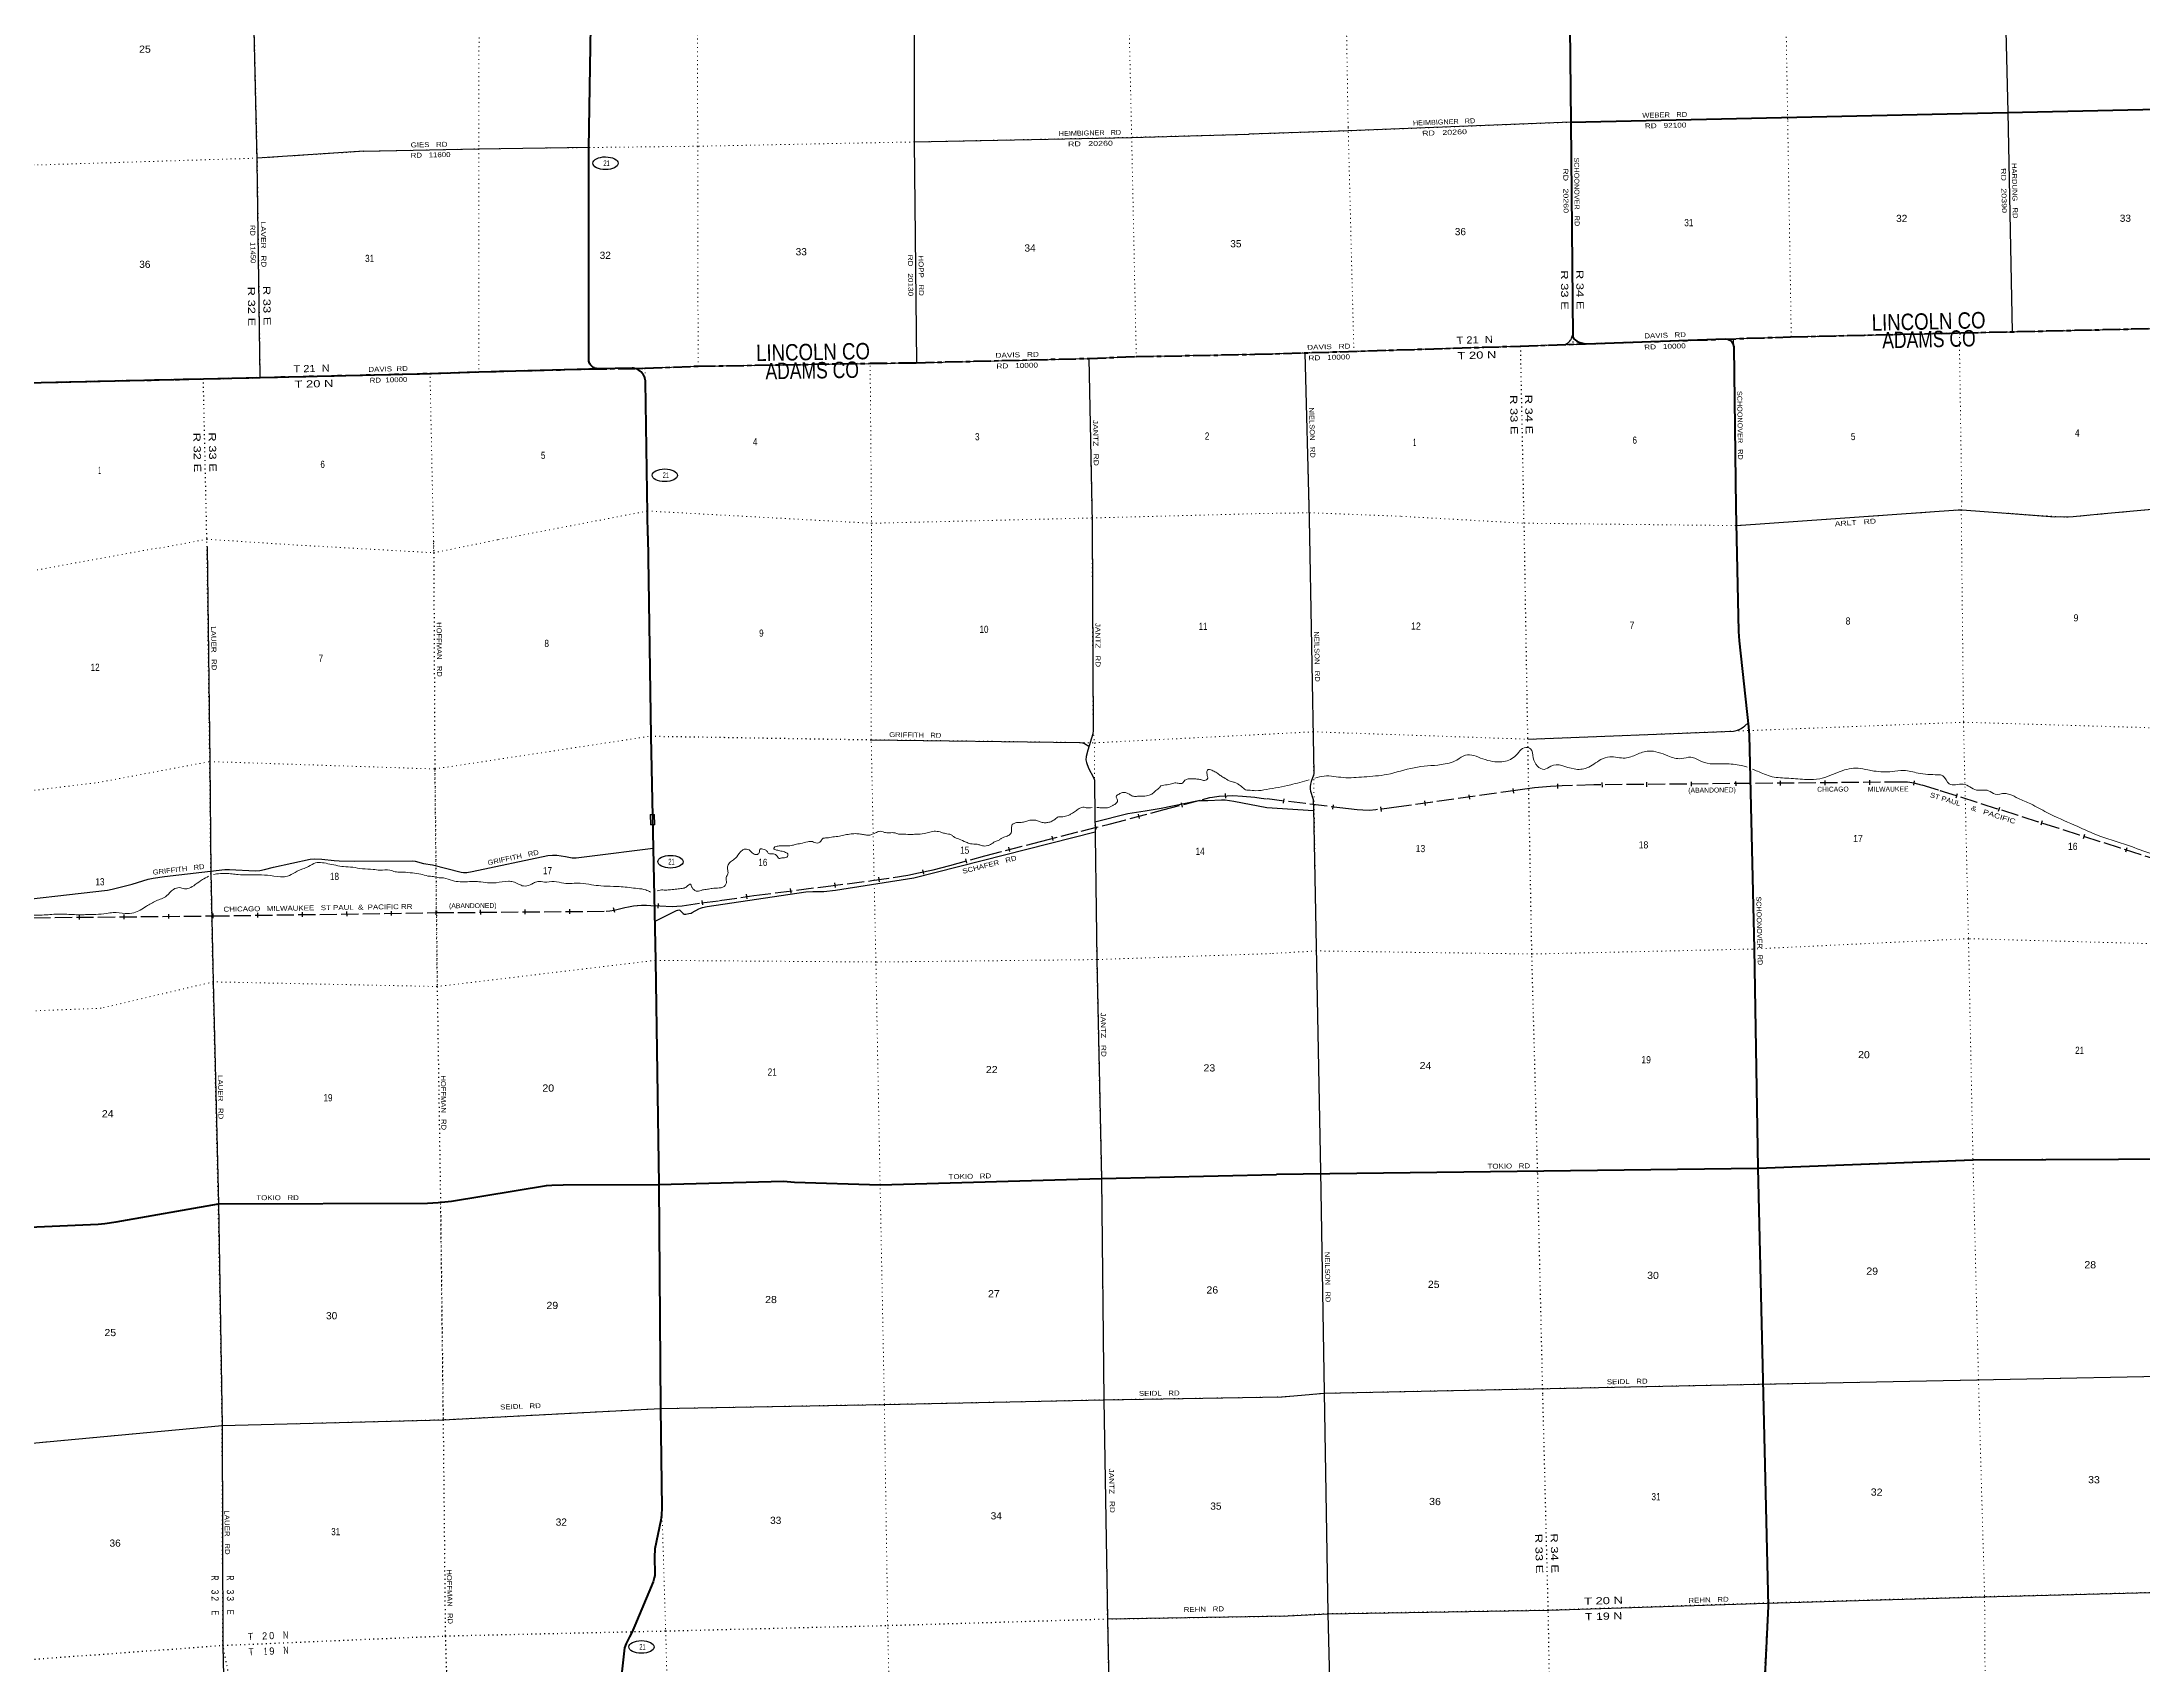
# Model space of a CAD drawing. Header units: feet. Extents: x 497223 to 751810, y -177792 to 12311.
# Drawn here: x 563113 to 614375, y -111875 to -72276 of the extents above; entities that cross this region are included whole.
import ezdxf
from ezdxf.enums import TextEntityAlignment as Align

# ---------------------------------------------------------------- set-up
doc = ezdxf.new("R2010")
doc.units = ezdxf.units.FT
doc.header["$LTSCALE"] = 70
for name, pattern in [('DOTTED', [1.5, 0.3, -1.2]), ('LONG_DASH_SHORT_DASH', [9.9, 6, -1.2, 1.5, -1.2]), ('LONG_DASHED', [7.5, 6, -1.5])]:
    doc.linetypes.add(name, pattern=pattern)
for name, color, linetype, lineweight in [('11', 7, 'LONG_DASH_SHORT_DASH', 60), ('17', 7, 'Continuous', 25), ('23', 7, 'Continuous', 70), ('26', 7, 'Continuous', 40), ('29', 7, 'Continuous', 25), ('34', 7, 'Continuous', 25), ('39', 7, 'Continuous', 13), ('59', 7, 'Continuous', 13), ('6', 7, 'DOTTED', 25), ('63', 7, 'Continuous', 25), ('7', 7, 'DOTTED', 13)]:
    doc.layers.add(name, color=color, linetype=linetype, lineweight=lineweight)
for name, color, linetype in [('12', 7, 'Continuous'), ('27', 7, 'Continuous'), ('30', 7, 'Continuous')]:
    doc.layers.add(name, color=color, linetype=linetype)

msp = doc.modelspace()

# ---------------------------------------------------------------- linework, layer by layer
at = {"layer": '11'}
msp.add_line((579128.58, -80185.08), (583337.22, -80115.14), dxfattribs=at)
for points in [[(592723, -79896.29), (599197.47, -79695.05), (605796.46, -79469.35), (615273.26, -79250.89), (623910.88, -79044.94)], [(583328.22, -80115.14), (584468.15, -80100.35), (588669.25, -79994.18), (589824.84, -79950.99), (592723, -79896.29)], [(563091.95, -80584.37), (567051.98, -80493.82), (568441, -80461.28), (572583.89, -80362), (573777.77, -80324.29), (576481.29, -80252.26)], [(576481.29, -80252.26), (577832.35, -80236.37), (579128.58, -80185.08)]]:
    msp.add_lwpolyline(points, dxfattribs=at)
at = {"layer": '17'}
for centre, major_axis in [((576868.77, -75233.28), (-309.24, 1)), ((578315.22, -82847.73), (-309.24, 1)), ((578454.5, -92275.78), (309.24, -1)), ((577746.24, -111435.72), (309.24, -1))]:
    msp.add_ellipse(centre, major_axis=major_axis, ratio=0.500121, dxfattribs=at)
at = {"layer": '23'}
for points in [[(576692.87, -80251.85), (576684.56, -80251.75), (576660.58, -80249.8), (576636.93, -80245.34), (576613.88, -80238.44), (576591.67, -80229.17), (576570.56, -80217.62), (576550.77, -80203.94), (576532.51, -80188.26), (576516, -80170.75), (576501.41, -80151.62), (576488.89, -80131.06), (576478.6, -80109.32), (576470.63, -80086.61), (576465.08, -80063.19), (576462.01, -80039.33), (576460.87, -74863.82), (576549.99, -69405.37)], [(577903.32, -84324.81), (577845.41, -80563.98), (577844.46, -80543.99), (577839.92, -80509.14), (577831.77, -80474.96), (577820.08, -80441.82), (577805, -80410.08), (577786.68, -80380.09), (577765.33, -80352.18), (577741.17, -80326.66), (577714.48, -80303.8), (577685.55, -80283.85), (577654.69, -80267.04), (577622.24, -80253.55), (577588.56, -80243.52), (577554.02, -80237.07), (577518.99, -80234.27), (576692.87, -80251.85)], [(577903.32, -84324.81), (577974.96, -89212.07), (578086.43, -94682.55), (578171.63, -100151.64)], [(578171.63, -100151.64), (578214.12, -105610.76), (578246.78, -108052), (578235.67, -108215.58), (578217.45, -108345.12), (578069.8, -109038.24), (578060.75, -109246.68), (578066.33, -109337.33), (578076.6, -109561.6), (578069.8, -109690.74), (578058.49, -109751.91), (578035.85, -109847.07), (577583.95, -110910.35), (577508.28, -111081.84), (577453.94, -111186.06), (577369.38, -111348.41), (577334.35, -111456.32), (577232.25, -112336.13)]]:
    msp.add_lwpolyline(points, dxfattribs=at)
at = {"layer": '26'}
for p, q in [((600436.3, -74233.96), (623764.28, -73717.92)), ((600436.3, -74233.96), (600480.92, -79455.57)), ((593245.98, -99902.2), (604996.25, -99750.52))]:
    msp.add_line(p, q, dxfattribs=at)
for points in [[(600375.63, -68793.11), (600436.3, -74233.96)], [(600480.92, -79455.57), (600486, -79481.74), (600498.56, -79506.6), (600513.59, -79525.31), (600535.36, -79543.42), (600582.28, -79573.79), (600613.86, -79590.06), (600650.66, -79604.79), (600716.9, -79624.43), (600753.4, -79631.47), (600815.02, -79636.7), (604200.79, -79522.24), (604263.35, -79529.6), (604313.41, -79547.7), (604335.72, -79563.97), (604361.48, -79593.43), (604376.2, -79616.75), (604397.05, -79659.7), (604405.64, -79691.62), (604407.92, -79714.62), (604463.89, -83632.42)], [(561534.35, -80641.89), (563091.95, -80584.37), (567051.98, -80493.82), (568441, -80461.28), (572621.1, -80360.47), (573777.77, -80324.29), (576481.29, -80252.26), (576692.87, -80251.85)], [(604463.89, -83632.42), (604525.83, -86656.4), (604543.11, -86883.69), (604768.46, -88986.08), (604787.21, -89189.15), (604908.39, -94404.92), (604996.18, -99746.39)], [(604996.25, -99750.52), (610250.58, -99546.84), (615573.52, -99525.04), (624468.91, -99342.17)], [(578171.63, -100151.64), (581217.13, -100073.63), (581483.8, -100094.42), (583571.59, -100159.95), (588974, -100009.07), (593246.1, -99906.87)], [(604996.13, -99744.37), (605250.66, -110443.62), (605150.31, -112489.03), (605163.09, -112960.22), (605522.95, -126417.44)], [(562042.24, -101229.02), (564486.79, -101120.16), (564649.89, -101106.46), (564922.87, -101060.59), (567419.12, -100625.41), (572527.65, -100605.31), (572784.92, -100594.35), (572949.13, -100577.92), (573107.03, -100557.02), (575425.98, -100175.36), (575557.35, -100164.41), (575834.5, -100162.88), (578171.63, -100151.64)]]:
    msp.add_lwpolyline(points, dxfattribs=at)
at = {"layer": '29'}
for p, q in [((570970.4, -74942.73), (568365.18, -75108.14)), ((593938.49, -79858.43), (594045.05, -83907.74)), ((604405.64, -79691.62), (604399.67, -79516.78)), ((588669.25, -79994.18), (588745.3, -84005.63)), ((588745.3, -84005.63), (588746.03, -84044.15)), ((593012.08, -90954.44), (594150.64, -91029.49)), ((589119.78, -110750.4), (593527.65, -110677.15))]:
    msp.add_line(p, q, dxfattribs=at)
at = {"layer": '29', "linetype": 'DOTTED'}
msp.add_line((577974.96, -89212.07), (583354.5, -89299.43), dxfattribs=at)
at = {"layer": '29'}
for points in [[(568441, -80461.28), (568366.05, -75184.11), (568241.93, -69853.52), (568125.97, -64530.85), (568074.49, -59217.3), (568034.3, -57217.32)], [(584468.15, -80100.35), (584409.56, -74714.48), (584416.28, -69259.26), (584363.98, -63756.64), (584359.33, -61250.21)], [(597678.12, -62827.81), (598185.4, -62841.56), (598221.82, -62850.17), (598249.19, -62872.99), (598329.82, -62969.2), (598646.09, -63302.11), (598689.84, -63338.72), (598764.71, -63370.58), (598832.75, -63377.72), (599088.09, -63400.39), (605517.19, -63536.26), (610664.82, -63439.97), (610700.79, -63447.94), (610731.15, -63464.15), (610774.82, -63514.47), (610799.59, -63560.02), (610811.15, -63666.32), (610970.72, -68692.13), (611102.64, -73987.1), (611207.69, -79344.61)], [(600436.3, -74233.96), (595000.11, -74445.49), (592582.61, -74525.62)], [(584409.56, -74714.48), (589712.51, -74602.13), (592582.61, -74525.62)], [(570970.4, -74942.73), (573776.67, -74883.27), (576466.66, -74845.57)], [(600296.81, -79655.84), (600371.71, -79607.29), (600402.51, -79579.9), (600425.32, -79553.65), (600439, -79531.97), (600451.55, -79505.72), (600480.54, -79410.7)], [(604200.79, -79522.24), (605812.37, -79471.36), (611266.73, -79345.07), (615441.11, -79246.92), (620610.03, -79123.66), (623910.88, -79044.94)], [(577518.99, -80234.27), (577832.35, -80236.37), (579128.58, -80185.08), (583402.52, -80117.93), (584468.15, -80100.35), (588669.25, -79994.18), (589824.84, -79950.99), (592723, -79896.29)], [(592723, -79896.29), (593940.25, -79858.36), (599023.6, -79699.17), (600834.78, -79637.53)], [(604472.95, -84074.68), (609884.04, -83689.43), (609981.89, -83690.33), (612244.51, -83857.96), (612395.89, -83856.7), (612577.86, -83863.89), (612690.99, -83854.25), (613360.14, -83786.82), (615333.61, -83611.53), (618479.12, -83562.76), (620569.47, -83646.43), (624034.04, -83546.01)], [(588746.03, -84044.15), (588770.36, -89078.05), (588761.79, -89152.23), (588639.69, -89551.03), (588603.43, -89711.24), (588597.7, -89791.19), (588607.83, -89856.5), (588660.18, -89989.53), (588780.02, -90223.23), (588801.38, -90287.86), (588804.24, -90432.21), (588859.3, -94663.56), (588974, -100009.07), (589035.33, -105404.18), (589119.78, -110750.4), (589238.6, -116367.76), (589374.37, -119640.57), (589442.65, -122363.84), (589619.23, -127684.18)], [(594045.05, -83907.74), (594161.86, -90122.61), (594154.62, -90166.77), (594092.39, -90317.28), (594073.88, -90386.71), (594067.28, -90443.94), (594067.28, -90503.36), (594075.09, -90551.08), (594137.01, -90730.49), (594144.26, -90756.46), (594148.64, -90985.66), (594324.4, -99824.1), (594503.7, -110617.73), (594703.17, -118758.29)], [(567141.7, -84596.66), (567209.63, -89833.19), (567236.25, -92529.84), (567292.7, -95207.65), (567419.12, -100625.41), (567513.09, -106035.87), (567529.49, -111396.04), (567534.93, -111808.46), (567550.54, -112416.11), (567616.32, -112894.19), (568178.14, -115822.54), (568238.06, -116099.42), (568278.98, -116440.99), (568435.59, -120353.14)], [(599385.68, -89286.66), (604401.91, -89088.05), (604464.5, -89078.41), (604500.6, -89067.58), (604571.61, -89035.07), (604639, -88995.33), (604682.33, -88960.41), (604758.27, -88891.03)], [(583354.5, -89299.43), (588435.78, -89366.89), (588515.45, -89376.71), (588563.84, -89389.92), (588668.25, -89455.99)], [(588816.64, -91304.2), (589620.6, -91100.3), (590038.36, -91033.64), (590431.91, -90971.36), (591299.98, -90789.65), (591405.56, -90780.85), (591571.98, -90779.12), (591907.77, -90766.02), (591995.02, -90763.24), (592203.92, -90797.8), (593012.08, -90954.44)], [(578067.09, -93733.35), (578600.85, -93467.94), (578635.41, -93454.88), (578659.27, -93452.97), (578683.8, -93461.48), (578762.18, -93542), (578787.18, -93556.11), (578828.97, -93556.11), (578899.83, -93541.95), (578956.54, -93527.5), (578985.13, -93518.7), (579146.68, -93429.54), (579189.68, -93408.66), (579240.27, -93391.05), (579349.96, -93368.12), (581760.16, -93009.85), (581925.83, -93003.71), (582073.83, -93005.14), (582198.56, -92999.3), (582482.05, -92968.81), (584397.47, -92672.32), (588820.07, -91545.08)], [(561845.82, -93297.5), (564708.31, -92968.49), (564825.65, -92944.21), (565313.25, -92824.16), (565707.71, -92703.5), (565830.04, -92673.57), (566105.16, -92633.12), (567576.44, -92462.29), (567691.02, -92464.37), (568315.47, -92501.9), (568428.42, -92493.55), (568544.21, -92466.69), (568764.89, -92409.99), (569661.55, -92215.79), (569773.23, -92209.66), (569943.37, -92215.15), (570246.61, -92246.61), (570365.39, -92255.41), (570733.73, -92261.65), (572155.76, -92255.42), (572221.63, -92263.45), (572427.17, -92320.75), (572644.44, -92355.73), (573344.12, -92530.41), (573405.07, -92537.13), (573484.25, -92537.13), (573613.08, -92516.3), (575463.96, -92126.18), (575573.76, -92114.57), (575637.56, -92114.57), (575680.39, -92116.89), (575889.48, -92147.97), (576057.65, -92180.59), (576101.65, -92185), (576153.29, -92182.25), (576478.35, -92137.11), (578030.61, -91943.02)], [(593387.98, -105334.35), (594416.46, -105242.81), (605037.54, -105025.2), (624614.21, -104630.83)], [(562173.52, -106529.97), (567513.09, -106035.87), (572905.55, -105891.26), (578214.1, -105619.78), (583676.47, -105517.78), (589035.33, -105404.18), (593387.98, -105334.35)], [(593527.65, -110677.15), (594507.98, -110625.66), (599895.82, -110537.87), (605214.44, -110365.4), (610521.48, -110211.34), (615833.16, -110077.28), (621075.04, -109906.83), (624761.76, -109938.72)]]:
    msp.add_lwpolyline(points, dxfattribs=at)
at = {"layer": '29', "linetype": 'DOTTED'}
msp.add_lwpolyline([(572670.8, -84458.5), (572675.1, -84737.69), (572702.24, -90012.57), (572759.6, -95321.16), (572841.23, -100588.65), (572905.55, -105891.26), (572958.11, -111165.72), (573153.58, -117496.39), (573266.98, -120147.74)], dxfattribs=at)
at = {"layer": '34'}
for p, q in [((597939.97, -90642.49), (597955.27, -90752.04)), ((599017.34, -90491.94), (599032.65, -90601.48)), ((600103.16, -90378.94), (600108.86, -90489.41)), ((601192.55, -90345.36), (601193.56, -90455.96)), ((602280.35, -90335.49), (602281.35, -90446.1)), ((603368.15, -90325.63), (603369.15, -90436.24)), ((604455.94, -90315.77), (604456.94, -90426.38)), ((605543.74, -90305.91), (605544.74, -90416.51)), ((606631.53, -90296.05), (606632.53, -90406.65)), ((607719.33, -90286.18), (607720.33, -90396.79)), ((608812.3, -90302.26), (608799.52, -90412.13)), ((609862.87, -90618.66), (609829.26, -90724.04)), ((593426.48, -90738.28), (593412.99, -90848.07)), ((594631.37, -90885.41), (594617.88, -90995.2)), ((595785.15, -90940.54), (595799.72, -91050.19)), ((596862.6, -90793.05), (596877.9, -90902.6)), ((610899.26, -90949.25), (610865.65, -91054.62)), ((611935.65, -91279.84), (611902.04, -91385.21)), ((612972.05, -91610.42), (612938.43, -91715.8)), ((614008.44, -91941.01), (613974.82, -92046.39))]:
    msp.add_line(p, q, dxfattribs=at)
at = {"layer": '34', "linetype": 'LONG_DASHED'}
msp.add_lwpolyline([(624356.15, -95294.16), (609408.54, -90531.04), (608995.36, -90404.33), (608815.63, -90357.62), (608653.08, -90338.7), (608513.05, -90333.59), (600997.14, -90401.73), (600221.12, -90427.53), (599935.51, -90442.27), (599542.63, -90475.67), (599139.83, -90529.95), (596236.14, -90935.72), (595674.54, -91010.31), (595518.92, -91022.82), (595358.64, -91022.37), (595213.47, -91011.87), (595001.82, -90987.63), (593005.93, -90742.37)], dxfattribs=at)
at = {"layer": '34', "linetype": 'LONG_DASHED', "lineweight": 13}
msp.add_lwpolyline([(624358.05, -95295.35), (609409.76, -90527.13), (608996.48, -90400.38), (608816.39, -90353.58), (608653.39, -90334.61), (608513.11, -90329.49), (600997.05, -90397.63), (600220.95, -90423.43), (599935.23, -90438.18), (599542.18, -90471.59), (599139.27, -90525.89), (596235.59, -90931.66), (595674.11, -91006.23), (595518.76, -91018.72), (595358.79, -91018.27), (595213.85, -91007.79), (595002.3, -90983.56), (593006.43, -90738.3)], dxfattribs=at)
at = {"layer": '39'}
for points in [[(594184.07, -90233.64), (594412.96, -90186.66), (594880.57, -90221.89), (595385.32, -90206.13), (595943.56, -90147.13), (596606.28, -89981.56), (597267.18, -89906.5), (597650.36, -89794.57), (597859.61, -89675.94), (598286.14, -89766.24), (598750.55, -89835.71), (599064.67, -89709.03), (599334.01, -89486.7), (599445.93, -89518.72), (599515.98, -89738.54), (599617.95, -89941.65), (599785.67, -90024.87), (599941.28, -89943.47), (600512.78, -90012.88), (600825.37, -89988.77), (601165.89, -89785.17), (601384.45, -89716.62), (601759.01, -89747.61), (602039.73, -89659.77), (602332.72, -89577.72), (602804.28, -89691.29), (603129.29, -89761.43), (603364.84, -89726.73), (603624.04, -89832.32), (604197.26, -89889.64), (604592.22, -89928.28), (604738.56, -89965.28)], [(593000.54, -90513.76), (592743.42, -90543.68), (592563.52, -90529.77), (592492.66, -90519.35), (592439.4, -90484.34), (592338.62, -90400.08), (592271.16, -90361.38), (592195.86, -90332.93), (592094.24, -90301.07), (591959.32, -90223.66), (591875.36, -90169.22), (591793.23, -90106.69), (591695.24, -90056.61), (591644.23, -90031.62), (591583.55, -90024.99), (591552.05, -90059.97), (591551.76, -90136.52), (591565.41, -90204.69), (591570.26, -90240.84), (591536.79, -90277.88), (591488.76, -90295.12), (591395.44, -90273.14), (591306.34, -90259.12), (591199.26, -90253.57), (591106.45, -90253.73), (591034.3, -90275.57), (590994.64, -90306.71), (590933.44, -90366.57), (590872.89, -90365.97), (590767.7, -90354.34), (590653.34, -90383.21), (590494.47, -90407.08), (590428.32, -90426.76), (590396.87, -90463.76), (590305.69, -90536.4), (590224.69, -90612.83), (590136.81, -90653.16), (590004.2, -90678.43), (589883.06, -90675.23), (589780.34, -90683.68), (589692.94, -90655.52), (589619.24, -90608.9), (589540.04, -90586.58), (589487.56, -90585.8), (589403.72, -90626.04), (589330.42, -90686.18), (589339.26, -90720.21), (589366.66, -90771.95), (589349.87, -90832.77), (589278.5, -90888.83), (589222.8, -90924.39), (589158.81, -90950.06), (589084.46, -90963.89), (588981.47, -90960.26), (588886.54, -90956.44), (588863.97, -90956.01)], [(604864.63, -90016.99), (604987.62, -90067.44), (605344.5, -90201.3), (605755.61, -90239.63), (606195.16, -90269.28), (606508.07, -90250.02), (607006.33, -90074.8), (607442.76, -89992), (607684.32, -90037.61), (607832.44, -90062.91), (608273.31, -90078.54), (608561.47, -90046.86), (608908.65, -90114.56), (609392.56, -90155.51), (609510.29, -90177.36), (609664.72, -90377.46), (610012.39, -90382.83), (610333.16, -90527.44), (610628.57, -90543.87), (610790.23, -90627.21), (611026.23, -90610.6), (611146.03, -90634.43), (611356.56, -90732.91), (611658.91, -90867.83), (612051.9, -91073.38), (612724.24, -91382.13), (613247.17, -91613.32), (614044.04, -91882.48), (614612.53, -92085.65), (615420.27, -92311.47)], [(593000.54, -90513.76), (593593.79, -90399.47), (594043.14, -90274.28)], [(588747.1, -90953.75), (588745.23, -90953.72), (588666.76, -90963.61), (588581.78, -90953.52), (588521.1, -90946.89), (588429.01, -90979.26), (588341.63, -91041.74), (588238.26, -91110.64), (588160.33, -91144.7), (588031.99, -91179.94), (587927.11, -91182.4), (587845.56, -91234.67), (587760.02, -91289.05), (587667.89, -91319.42), (587577.18, -91323.56), (587479.87, -91303.68), (587396.37, -91269.38), (587313.54, -91265.28), (587202.66, -91269.89), (587096.5, -91304.61), (586991.86, -91317.14), (586901.19, -91323.3), (586847.1, -91340.68), (586793.2, -91366.12), (586783.93, -91402.59), (586781.67, -91481.21), (586769.65, -91574.15), (586698.5, -91640.28), (586592.38, -91677.01), (586528.48, -91706.71), (586474.89, -91746.24), (586380.92, -91784.71), (586263.48, -91855.95), (586197.47, -91881.67), (586123.08, -91893.49), (586023.71, -91871.65)], [(586023.71, -91871.65), (585942.54, -91851.39), (585778.77, -91837.1), (585668.95, -91799.39), (585503.82, -91724.7), (585363.16, -91661.53), (585309.77, -91620.48), (585165.8, -91589.61), (585072.3, -91559.57), (584926.41, -91532.78), (584787.62, -91552.15), (584651.3, -91591.6), (584451.86, -91606.35), (584304.64, -91609.81), (584088.57, -91602.79), (584023.94, -91600.28), (583936.58, -91574.12), (583797.24, -91569.33), (583675.96, -91560.09), (583552.3, -91534.79), (583462.37, -91573.16), (583428.35, -91586.04), (583322.28, -91624.79), (583217.32, -91623.22), (583120.1, -91607.37), (583000.71, -91592.04), (582865.63, -91597.23), (582716.88, -91622.87), (582582.35, -91652.22), (582419.31, -91670.14), (582268.55, -91695.83), (582164.09, -91716.41), (582111.27, -91790.17), (582099.35, -91798.51), (582035.32, -91822.17), (581972.43, -91807.53), (581919.5, -91786.61), (581804.54, -91789.31), (581637.97, -91829.47), (581497.34, -91856.94), (581413.13, -91881.08), (581241.75, -91887.11), (581134.82, -91887.6), (581034.34, -91906.08), (580984.51, -91933.43), (580979.05, -91959.75), (581046.34, -91990.4), (581151.84, -92016.13), (581265.56, -92047.7), (581323.26, -92100.74), (581298.45, -92163.77), (581173.77, -92182.81), (581105.47, -92196.49), (581041.22, -92121.45), (580943.46, -92081.44), (580856.61, -92077.44), (580808.86, -92018.13), (580743.36, -91977.36), (580636.38, -91975.84), (580622.07, -92056.75), (580556.47, -92100.59), (580477.27, -92078.28), (580374.38, -91990.04), (580250.9, -91972.8), (580159.59, -92039.4), (580041.95, -92191.22), (579944.63, -92259.98), (579861.97, -92352.57), (579848.15, -92455.62), (579858.81, -92570.19), (579816.44, -92659.82), (579819.35, -92788.67), (579735.04, -92897.41), (579640.62, -92915.74), (579475.42, -92927.67), (579356.8, -92946.57), (579234.14, -92965.56), (579111.8, -92998.65), (579001.39, -92934.76), (578965.78, -92877.18), (578946.45, -92825.26), (578839.05, -92894.25), (578740.91, -92926.77), (578612.1, -92941.88), (578455.11, -92959.66), (578336.26, -92968.49), (578201.05, -92967.64), (578132.19, -92986.77)], [(567180.97, -92629.32), (567030.55, -92713.94), (566853.69, -92834.92), (566702.33, -92923.08), (566589.61, -92935.79), (566469.94, -92908.39), (566323.63, -92952.11), (566155.66, -93109.14), (565898.13, -93232.01), (565663.01, -93364.43), (565353.78, -93520.75), (565146.32, -93537.7), (564853.25, -93516.38), (564682.24, -93538.52), (564173.15, -93567.71), (564041.62, -93570.93), (563673.71, -93556.13), (563447.74, -93557.4), (563074.42, -93578.33), (562897.19, -93579.31), (562671.28, -93575.61), (562355.89, -93548.76), (562073.54, -93555.38), (561952.67, -93564.26), (561852.31, -93563.22)], [(577649.37, -92932.23), (577250.79, -92885.17), (577062.96, -92877.49), (576751.92, -92864.64), (576529.35, -92837.63), (576252, -92797.81), (575852.54, -92801.13), (575615.53, -92760.36), (575375.67, -92772.03), (575215.98, -92759.66), (575111.93, -92798.36), (575026.16, -92842.67), (574869.35, -92868.51), (574747.21, -92821.02), (574614.8, -92765.7), (574497.46, -92752.34), (574201.63, -92787.48), (573985.74, -92788.51), (573777.33, -92763.19), (573637.95, -92756.38), (573454.56, -92766.73), (573321.31, -92763.81), (573133.07, -92738.01), (572917.7, -92672.56), (572776.21, -92661.77), (572668.73, -92638.11), (572529.21, -92625.27), (572362.69, -92578.81), (572156.21, -92549.41), (571927.76, -92530.59), (571796.58, -92529.64), (571735.85, -92521), (571607.84, -92481.7), (571359.68, -92483.49), (571193.76, -92463.21), (570933.1, -92447.16), (570702.28, -92412.29), (570475.9, -92395.44), (570287.52, -92363.6), (570090.89, -92323.89), (569914.7, -92295.79), (569749.78, -92319.81), (569572.38, -92416.63), (569452.23, -92457.72), (569240.77, -92565.41), (569062.87, -92640.09), (568933.8, -92643.12), (568614.15, -92606.3), (568323.37, -92597), (568129.71, -92599.53), (567899.48, -92590.83), (567751.75, -92572.14), (567672.92, -92565.93), (567563.92, -92564.45), (567376.45, -92572.88), (567302.73, -92584.03)], [(577967.51, -93021.6), (577849.85, -92963.79), (577649.37, -92932.23)]]:
    msp.add_spline(points, degree=3, dxfattribs=at)
at = {"layer": '59'}
for points in [[(578066.65, -91124.96), (578071.47, -91374.91), (577966.49, -91376.93), (577961.67, -91126.98)], [(577969.81, -91134.82), (578058.8, -91133.1), (578063.32, -91367.06), (577974.33, -91368.78)]]:
    msp.add_lwpolyline(points, close=True, dxfattribs=at)
at = {"layer": '6'}
for p, q in [((599199.4, -79699.79), (599278.75, -83734.91)), ((567141.7, -84596.49), (567052.02, -80495.91))]:
    msp.add_line(p, q, dxfattribs=at)
for points in [[(568441, -80461.28), (568368.84, -75109.81), (568244.72, -69779.22), (568128.76, -64456.55), (568077.28, -59143), (567958.15, -53876.7), (567882.18, -48539.37), (567835.89, -43169.41), (567779.49, -38731.03)], [(600247.09, -58313.98), (600299.97, -63447.29), (600376.63, -68803.46), (600436.53, -74232.35), (600483.1, -79651.08)], [(592723, -79896.29), (593938.49, -79858.43), (595136.88, -79818.88), (599199.4, -79699.79), (600491.73, -79651.01), (604399.47, -79515.42), (605813.59, -79466.48), (609914.67, -79368.55), (611205.63, -79342.62), (615321.03, -79249.42), (616547.94, -79217.18), (620542.32, -79123.48), (621951.27, -79091.76), (623910.88, -79044.94)], [(600248.07, -129577.25), (600195.08, -126950.42), (600081.36, -121497.49), (599981.87, -116056.02), (599881.57, -110549.44), (599749.26, -105257.69), (599622.77, -99855.7), (599481.96, -94528.38), (599383.07, -89262.58), (599294.76, -84016.68), (599281.14, -83769.97)], [(568808.03, -130388.03), (568717.29, -128392.47), (568523.18, -123059.95), (568435.59, -120353.14), (568331.27, -117762.33), (568278.98, -116440.99), (568266.67, -115099.06), (567529.49, -111396.04), (567513.09, -106035.87), (567419.12, -100625.41), (567292.7, -95207.65), (567236.25, -92529.84), (567209.63, -89833.19), (567141.7, -84596.49)], [(624772.44, -109896.67), (621081.24, -109907.57), (615824.96, -110080.4), (610533.14, -110214.05), (605247.35, -110365.78), (599879.16, -110539.81), (594504.91, -110628.32), (593527.65, -110677.15)], [(562303.49, -111778.3), (567529.49, -111396.04), (572958.11, -111165.72), (578336.96, -111043.59), (583757.93, -110910.4), (589119.78, -110750.4), (593527.65, -110677.15)]]:
    msp.add_lwpolyline(points, dxfattribs=at)
at = {"layer": '63'}
for p, q in [((592007.76, -90721.69), (592000.75, -90611.3)), ((589904.04, -91220.72), (589875.87, -91113.76)), ((590955.92, -90943.1), (590927.62, -90836.17)), ((587795.93, -91760.01), (587768.52, -91652.85)), ((588850.14, -91493.18), (588823.53, -91385.82)), ((585692.17, -92309.01), (585661.94, -92202.61)), ((586741.72, -92028.67), (586714.44, -91921.47)), ((583560.78, -92764.61), (583544.39, -92655.22)), ((584635.27, -92579.59), (584612.53, -92471.35)), ((579245.44, -93330.71), (579231.48, -93220.98)), ((580323.8, -93180.56), (580307.73, -93071.13)), ((581401.57, -93040.7), (581387.68, -92930.97)), ((582480.78, -92904.4), (582467.02, -92794.65)), ((564031.91, -93685.82), (564030.8, -93575.21)), ((565119.69, -93674.87), (565118.58, -93564.27)), ((566207.48, -93663.93), (566206.36, -93553.32)), ((567295.49, -93652.86), (567293.87, -93542.26)), ((568383.22, -93636.95), (568381.6, -93526.36)), ((569470.94, -93621.05), (569469.32, -93510.45)), ((570558.66, -93605.14), (570557.05, -93494.54)), ((571646.39, -93589.23), (571644.77, -93478.64)), ((572734.11, -93573.33), (572732.49, -93462.73)), ((573821.57, -93564.7), (573820.7, -93454.09)), ((574909.38, -93556.14), (574908.51, -93445.53)), ((575997.19, -93547.57), (575996.32, -93436.96)), ((577094.9, -93512.12), (577067.98, -93404.83)), ((578155.47, -93407.35), (578159.9, -93296.83))]:
    msp.add_line(p, q, dxfattribs=at)
at = {"layer": '63', "linetype": 'LONG_DASHED'}
msp.add_lwpolyline([(561854.69, -93653.12), (567268.5, -93598.65), (572743.14, -93518.59), (576880.88, -93486.01), (576971.08, -93478.38), (577081.39, -93459.22), (577338.15, -93394.79), (577426.98, -93376.05), (577555.12, -93354.95), (577645.62, -93344.39), (577743.66, -93336.84), (577783.7, -93335.91), (577869.02, -93338.35), (577975.82, -93345.52), (578197.93, -93354.4), (578494.66, -93365.57), (578607.72, -93362.44), (578744.01, -93349.67), (579208.49, -93280.37), (579655.17, -93223.56), (580487.8, -93101.3), (582246.43, -92878.75), (583373.18, -92737.51), (584249.82, -92606.17), (584505.24, -92551.12), (584863.45, -92475.87), (585275.29, -92370.68), (586125.4, -92129.16), (587485.74, -91783), (588482.86, -91527.95), (589165.09, -91358.87), (590474.93, -91013.91), (591443.76, -90757.52), (591618.2, -90711.55), (591684.91, -90697.39), (591843.98, -90677.39), (592041.85, -90664.81), (592179.43, -90662.23), (592417.84, -90674.14), (592717.31, -90701.39), (592877.3, -90725.84), (593007.03, -90740.02)], dxfattribs=at)
at = {"layer": '63', "linetype": 'LONG_DASHED', "lineweight": 13}
msp.add_lwpolyline([(561854.73, -93657.22), (567268.55, -93602.75), (572743.19, -93522.69), (576881.07, -93490.11), (576971.6, -93482.45), (577082.24, -93463.23), (577339.07, -93398.79), (577427.74, -93380.08), (577555.69, -93359.01), (577646.02, -93348.47), (577743.87, -93340.94), (577783.69, -93340.01), (577868.82, -93342.45), (577975.6, -93349.61), (578197.77, -93358.5), (578494.64, -93369.67), (578607.97, -93366.53), (578744.5, -93353.74), (579209.05, -93284.43), (579655.73, -93227.62), (580488.36, -93105.36), (582246.94, -92882.82), (583373.74, -92741.57), (584250.56, -92610.21), (584506.09, -92555.13), (584864.38, -92479.86), (585276.36, -92374.64), (586126.47, -92133.12), (587486.75, -91786.97), (588483.86, -91531.93), (589166.11, -91362.84), (590475.98, -91017.87), (591444.81, -90761.48), (591619.15, -90715.54), (591685.59, -90701.44), (591844.37, -90681.47), (592042.02, -90668.91), (592179.37, -90666.33), (592417.55, -90678.23), (592716.81, -90705.46), (592876.77, -90729.91), (593006.58, -90744.1)], dxfattribs=at)
at = {"layer": '7'}
for p, q in [((609914.67, -79368.55), (609977.07, -83484.79)), ((593938.49, -79858.43), (594045.05, -83907.74)), ((604463.89, -83632.42), (604399.67, -79516.78)), ((572670.78, -84457.54), (572584.55, -80366.71)), ((577892.59, -83719.36), (577832.35, -80236.37)), ((583363.75, -84185.01), (583328.22, -80115.14)), ((577903.32, -84324.81), (577892.59, -83719.36)), ((561650.28, -85401.46), (565905.52, -84626.37))]:
    msp.add_line(p, q, dxfattribs=at)
for points in [[(589267.58, -38181.72), (589308.96, -42440.57), (589361.49, -47824.51), (589359.56, -53197.19), (589469.71, -58534.02), (589543.9, -63887.47), (589592.11, -69251.37), (589712.51, -74602.13), (589824.84, -79950.99)], [(583941.99, -39750.95), (583991, -42490.79), (584044.14, -48049.72), (584078.46, -53425.89), (584353.95, -58524.94), (584363.98, -63756.64), (584416.28, -69259.26), (584409.56, -74714.48), (584468.15, -80100.35)], [(578610.97, -53457.3), (578610.68, -53542.69), (578834.99, -58849.67), (578995.39, -64185.76), (579104.6, -69460.25), (579120.55, -74818.58), (579128.58, -80185.08)], [(573622.55, -56011.87), (573580.69, -58719.93), (573473.04, -64015.72), (573785.55, -69438.07), (573776.67, -74883.27), (573777.77, -80324.29)], [(605813.59, -79466.48), (605725.72, -74166.41), (605635.48, -68826.78), (605541.64, -63559.78), (605436.28, -58250.84), (605454.83, -57288.75)], [(594723.26, -58919.28), (594801.95, -63640.95), (594910.28, -68978), (594996.04, -74364.1), (595136.88, -79818.88)], [(610777.37, -58987.84), (610802.59, -63466.19), (610970.73, -68694.45), (611102.26, -73996.39), (611207.69, -79344.61)], [(623764.28, -73717.92), (621797.66, -73761.27), (616424.13, -73878.68), (611102.26, -73996.39), (605725.33, -74115.89), (600436.53, -74232.35), (594998.41, -74444.08), (592582.61, -74525.62)], [(592582.61, -74525.61), (589712.51, -74602.13), (584409.56, -74714.48), (579120.55, -74818.58), (573776.67, -74883.27), (570970.4, -74942.73), (568368.84, -75109.81), (563023.46, -75275.16), (561399.11, -75259.3)], [(588746.06, -84045.92), (588743.71, -83889.3), (588669.25, -79994.18)], [(596297.56, -83849.71), (599294.76, -84016.68), (604472.33, -84075.83), (609950.03, -83693.5), (612544.06, -83874.09), (615327.43, -83611.63), (618008.55, -83581.86), (620577.58, -83645.89), (624034.73, -83545.99)], [(609977.07, -83484.79), (609963.27, -83691.1), (610017.77, -88872.78), (610139.27, -94154.23), (610249.1, -99545.38), (610383.29, -104916.44), (610533.14, -110214.05), (610566.63, -115854.17), (610746.36, -121202.85), (611014.51, -126673.92), (611018.9, -129292.25)], [(574255.27, -84417.49), (577892.59, -83719.36), (583364.05, -84017.8), (588743.71, -83889.3), (592824.58, -83781.9)], [(588746.03, -84044.15), (588770.36, -89078.05), (588809.54, -89375.22), (588801.38, -90287.86), (588834.05, -92027.32), (588859.3, -94663.56), (588974, -100009.07), (589015.17, -102814.15), (589035.33, -105404.18), (589080.28, -108108.45), (589119.78, -110750.4), (589238.6, -116367.76), (589374.37, -119640.57), (589442.65, -122363.84), (589619.23, -127684.18), (589445.26, -129862.1)], [(592824.58, -83781.9), (594052.84, -83761.84), (596297.56, -83849.71)], [(594045.05, -83907.74), (594141.44, -89106.74), (594219.07, -94452.52), (594326.79, -99888.6), (594416.78, -105247.8), (594503.71, -110625.92), (594637.9, -116121.01), (594718.89, -121431.12), (594822.62, -127432.08), (594819.79, -129722.04)], [(605579.92, -129437.83), (605528.36, -126546.41), (605378.54, -121001.95), (605226.12, -115516.71), (605122.46, -112774.27), (605246.15, -110368.19), (605120.39, -105024.82), (604998.23, -99747.68), (604910.39, -94403.72), (604781.35, -89072.15), (604515.29, -86628.4), (604472.93, -84125.81), (604463.89, -83632.42)], [(565982.74, -84625.47), (567137.3, -84408.03), (569233.06, -84544.1)], [(569233.06, -84544.1), (572675.1, -84737.69), (574255.27, -84417.49)], [(573604.41, -130267.46), (573543.83, -128223.04), (573469.76, -125718.87), (573473.84, -125507.45), (573361.04, -123304.85), (573346.42, -122825.01), (573266.98, -120147.74), (573153.58, -117496.39), (572958.11, -111165.72), (572905.55, -105891.26), (572841.23, -100588.65), (572759.6, -95321.16), (572702.24, -90012.57), (572675.1, -84737.69), (572670.78, -84457.54)], [(577903.63, -84325.2), (577974.96, -89212.07), (578086.43, -94682.55), (578171.63, -100151.64), (578214.57, -105625.74), (578251.69, -108251.63), (578336.96, -111043.59), (578414.72, -113771.26), (578482.02, -115770.34), (578508.14, -117294.78), (578548.38, -119956.33), (578539.2, -119996.84), (578635.67, -120604.93), (578665.75, -121043.36), (578652.56, -121799.07), (578652.49, -122679.04), (578731.36, -124840.96), (578846.84, -127815.94), (578845.03, -128041.97), (578862.24, -129072.53), (578888.21, -130133.47)], [(584235.41, -129998.34), (584205.96, -127888.4), (584041.89, -122498.57), (583960.21, -119782.89), (583891.62, -117186.12), (583757.93, -110910.4), (583676.47, -105517.78), (583571.59, -100159.95), (583468.96, -94723.51), (583354.5, -89299.43), (583363.75, -84185.01)], [(561780.83, -90672.98), (564482.96, -90344.34), (567209.63, -89833.19), (572702.24, -90012.57), (577974.96, -89212.07), (583354.5, -89299.43), (588435.78, -89366.89), (588809.54, -89375.22), (592965.34, -89166.76)], [(592965.34, -89166.76), (594141.44, -89106.74), (599385.68, -89286.66), (604774.29, -89076.64), (610017.77, -88872.78), (615438.01, -89032.65), (620593.08, -88944.55), (624180.36, -88838.35)], [(624321.52, -94026.13), (620735.83, -94171.87), (615542.12, -94301.36), (610139.27, -94154.23), (604865.76, -94406.59), (599481.96, -94528.38), (594219.07, -94452.52), (593105.22, -94517.67)], [(593105.22, -94517.67), (588859.3, -94663.56), (583468.96, -94723.51), (578086.43, -94682.55), (572759.6, -95321.16), (567292.7, -95207.65), (564556.88, -95849.95), (561911.62, -95954.36)], [(593245.98, -99902.2), (594325.59, -99887.4), (599617.41, -99822.36), (604997.03, -99750.09), (610250.3, -99544.17), (615540.6, -99522.98), (620900.56, -99417.74), (624446.97, -99349.43)], [(562042.24, -101229.02), (564486.79, -101120.16), (564649.89, -101106.46), (567419.12, -100625.41), (572527.65, -100605.31), (572841.23, -100588.65), (573107.03, -100557.02), (575425.98, -100175.36), (575557.35, -100164.41), (578171.63, -100151.64), (581217.13, -100073.63), (581483.8, -100094.42), (583571.59, -100159.95), (588974, -100009.07), (593246.1, -99906.87)], [(624576.66, -104634.75), (621002.42, -104703.88), (615650.23, -104814.71), (610363.07, -104922.57), (605122.8, -105022.41), (599745.58, -105132.01), (594421.28, -105244.01), (593387.98, -105334.35)], [(593387.98, -105334.35), (589035.33, -105404.18), (586772.46, -105455.24), (583676.47, -105517.78), (578212.42, -105619.75), (572905.55, -105891.26), (567513.09, -106035.87), (562173.52, -106529.97)]]:
    msp.add_lwpolyline(points, dxfattribs=at)

# ---------------------------------------------------------------- texts
at = {"layer": '12'}
for s, rotation, width, p in [('LINCOLN CO', 1.321, 0.85, (607781.23, -79323.57)), ('ADAMS CO', 1.321, 0.8, (608037.45, -79752.95)), ('LINCOLN CO', 0.954, 0.85, (580547.53, -80061.44)), ('ADAMS CO', 0.952, 0.8, (580775.83, -80507.1))]:
    msp.add_text(s, height=400, rotation=rotation, dxfattribs=dict(at, width=width)).set_placement(p)
at = {"layer": '17', "width": 0.6}
for p in [(576894.83, -75301.59), (578341.28, -82916.04), (578480.55, -92344.09), (577772.29, -111504.03)]:
    msp.add_text('21', height=140, dxfattribs=at).set_placement(p, align=Align.CENTER)
at = {"layer": '27'}
for s, rotation, width, p in [('WEBER   RD', 1.267, 1.15, (602177.53, -74125.42)), ('RD   92100', 1.267, 1.25, (602240.46, -74382.87)), ('SCHOONOVER   RD', 270.49, 1.1, (600513.65, -75093.36)), ('RD   20260', 270.49, 1.35, (600247.33, -75355.26)), ('DAVIS   RD', 1.936, 1.2, (602228.21, -79507.23)), ('DAVIS  RD', 1.497, 1.2, (571082.75, -80325.1)), ('RD  10000', 1.382, 1.2, (571112.62, -80590.49)), ('SCHOONOVER   RD', 270.818, 1.1, (604493.3, -80790.5)), ('SCHOONOVER   RD', 271.331, 1.1, (604958.96, -93124.61)), ('TOKIO   RD', 1.378, 1.2, (585246.57, -100024.63)), ('TOKIO   RD', 0.74, 1.2, (598401.29, -99767.36)), ('TOKIO   RD', 359.968, 1.2, (568345.13, -100532.99))]:
    msp.add_text(s, height=120, rotation=rotation, dxfattribs=dict(at, width=width)).set_placement(p)
at = {"layer": '30'}
for s, rotation, width, p in [('HEIMBIGNER   RD', 2.228, 1.1, (596580.76, -74313.93)), ('GIES   RD', 1.214, 1.2, (572113.6, -74848.49)), ('HEIMBIGNER   RD', 1.214, 1.1, (587935.3, -74570.37)), ('RD   20260', 1.214, 1.35, (588159.77, -74825.54)), ('RD   11600', 1.214, 1.2, (572113.15, -75101.51)), ('HARDUNG   RD', 271.123, 1.15, (611197.01, -75229.49)), ('RD   20390', 271.123, 1.35, (610934.76, -75353.74)), ('RD   11450', 270.773, 1.15, (568196.32, -76740.05)), ('LAVER   RD', 270.814, 1.25, (568454.97, -76658.27)), ('RD   20130', 270.623, 1.25, (584250.05, -77463.76)), ('HOPP   RD', 270.623, 1.2, (584509.69, -77483.79)), ('DAVIS   RD', 1.448, 1.25, (586389.74, -79981.77)), ('RD   10000', 1.78, 1.25, (594030.26, -80047.47)), ('RD   10000', 1.959, 1.25, (602224.95, -79781.76)), ('RD   10000', 1.448, 1.25, (586412.85, -80244.06)), ('JANTZ   RD', 271.095, 1.3, (588767.95, -81494.71))]:
    msp.add_text(s, height=120, rotation=rotation, dxfattribs=dict(at, width=width)).set_placement(p)
for s, rotation, width, p in [('RD   20260', 2.228, 1.35, (597352.1, -74543.06)), ('DAVIS   RD', 1.78, 1.25, (594526.89, -79770.27)), ('NIELSON   RD', 271.507, 1.15, (594059.81, -81807.68)), ('ARLT   RD', 4.072, 1.3, (607382.92, -84057.99)), ('LAUER   RD', 270.868, 1.2, (567249.21, -87071.22)), ('HOFFMAN   RD', 270.606, 1.15, (572752.08, -87098.98)), ('JANTZ   RD', 270.277, 1.25, (588830.26, -86988.07)), ('NEILSON   RD', 271.077, 1.15, (594178.27, -87270.6)), ('GRIFFITH   RD', 359.073, 1.15, (584428.91, -89243.07)), ('GRIFFITH   RD', 11.902, 1.15, (574626.53, -92231.15)), ('SCHAFER   RD', 14.299, 1.2, (586256.51, -92403.95)), ('GRIFFITH   RD', 6.623, 1.15, (566454.46, -92521.97)), ('JANTZ   RD', 270.949, 1.25, (588964.89, -96497.57)), ('LAUER   RD', 270.868, 1.2, (567415.14, -98021.82)), ('HOFFMAN   RD', 270.606, 1.15, (572856.54, -98157.13)), ('NEILSON   RD', 270.952, 1.15, (594437.4, -102411.99)), ('SEIDL   RD', 1.11, 1.2, (601810.95, -105017.71)), ('SEIDL   RD', 2.19, 1.2, (574795.47, -105623.94)), ('SEIDL   RD', 0.675, 1.2, (590387.18, -105304.42)), ('JANTZ   RD', 271.334, 1.25, (589169.94, -107623.75)), ('LAUER   RD', 270.771, 1.2, (567574.32, -108643.05)), ('HOFFMAN   RD', 271.246, 1.15, (573007.25, -110209.24)), ('REHN   RD', 1.857, 1.2, (603796.64, -110344.72)), ('REHN   RD', 1.198, 1.2, (591476.44, -110573.68))]:
    msp.add_text(s, height=120, rotation=rotation, dxfattribs=dict(at, width=width)).set_placement(p, align=Align.CENTER)
at = {"layer": '6'}
for s, rotation, width, p in [('R 33 E', 270.49, 1.35, (600190.15, -77845.21)), ('R 34 E', 270.49, 1.35, (600564.8, -77837.12)), ('R 32 E', 270.773, 1.35, (568136.11, -78246.08)), ('R 33 E', 270.773, 1.35, (568510.88, -78226.71)), ('T 21  N', 1.78, 1.15, (597647.24, -79643.19)), ('T 20 N', 1.78, 1.35, (597668.95, -80017.7)), ('T 21  N', 1.497, 1.15, (569255.23, -80339.96)), ('T 20 N', 1.373, 1.35, (569280.06, -80713.66)), ('R 33 E', 271.127, 1.35, (598947.74, -80889.82)), ('R 34 E', 271.127, 1.35, (599313.69, -80882.81)), ('R 32 E', 271.253, 1.35, (566805.66, -81808.37)), ('R 33 E', 271.253, 1.35, (567180.57, -81800.33))]:
    msp.add_text(s, height=175, rotation=rotation, dxfattribs=dict(at, width=width)).set_placement(p)
for s, rotation, width, p in [('R 33 E', 271.432, 1.35, (599571.7, -109158.71)), ('R 34 E', 271.432, 1.35, (599948.53, -109150.01)), ('3', 270.175, 0.9, (567250.51, -110093.41)), ('R', 270.175, 0.7, (567249.47, -109751.69)), ('2', 270.175, 0.9, (567251.02, -110258.78)), ('3', 270.175, 0.9, (567625.51, -110092.26)), ('3', 270.175, 0.9, (567626.02, -110257.62)), ('R', 270.175, 0.7, (567624.47, -109750.54)), ('T 20 N', 1.857, 1.35, (601231.71, -110393.79)), ('E', 270.175, 0.75, (567252.06, -110600.5)), ('E', 270.175, 0.75, (567627.03, -110588.33)), ('T 19 N', 1.857, 1.3, (601234.35, -110772.29)), ('T', 2.429, 0.85, (568206.37, -111267.23)), ('2', 2.429, 0.95, (568552.61, -111252.54)), ('0', 2.429, 0.95, (568723.33, -111245.3)), ('N', 2.429, 0.7, (569064.75, -111230.81)), ('T', 2.429, 0.85, (568222.57, -111641.89)), ('1', 2.429, 0.5, (568575.4, -111625.85)), ('9', 2.429, 0.95, (568728.25, -111622.4)), ('N', 2.429, 0.7, (569072.26, -111602.74))]:
    msp.add_text(s, height=175, rotation=rotation, dxfattribs=dict(at, width=width)).set_placement(p, align=Align.CENTER)
at = {"layer": '63'}
for s, rotation, width, p in [('(ABANDONED)', 0.519, 0.95, (603880.11, -90588.14)), ('CHICAGO', 0.519, 0.9, (606831.15, -90566.29)), ('ST PAUL', 342.951, 1.15, (609557.72, -90808.98)), ('&   PACIFIC', 342.325, 1.3, (610727.44, -91185.04))]:
    msp.add_text(s, height=120, rotation=rotation, dxfattribs=dict(at, width=width)).set_placement(p, align=Align.CENTER)
msp.add_text('MILWAUKEE', height=120, rotation=0.519, dxfattribs=at).set_placement((608179.2, -90565.04), align=Align.CENTER)
for s, rotation, width, p in [('(ABANDONED)', 0.451, 0.95, (573050.03, -93411.44)), ('CHICAGO   MILWAUKEE   ST PAUL  &  PACIFIC RR', 0.838, 1.2, (567544.52, -93494.6))]:
    msp.add_text(s, height=120, rotation=rotation, dxfattribs=dict(at, width=width)).set_placement(p)
at = {"layer": '7'}
for s, width, p in [('25', 1.1, (565483.26, -72538.21)), ('36', 1.05, (597599.8, -76989.46)), ('31', 0.85, (603203.26, -76771.26)), ('32', 1.05, (608373.03, -76667.15)), ('33', 1.05, (613832.39, -76662.39)), ('32', 1.05, (576726.58, -77567.51)), ('33', 1.05, (581510.6, -77480.57)), ('34', 1.05, (587095.3, -77389.18)), ('35', 1.05, (592119.4, -77284.99)), ('36', 1.05, (565487.34, -77787.13)), ('31', 0.85, (571000.29, -77643.53)), ('4', 0.85, (580467.49, -82114.44)), ('3', 0.85, (585889.11, -81993.01)), ('2', 0.85, (591498.09, -81978.04)), ('1', 0.4, (596585.1, -82130.76)), ('6', 0.85, (601936.39, -82078.34)), ('5', 0.85, (607268.6, -81989.1)), ('4', 0.85, (612739.64, -81902.87)), ('6', 0.85, (569908.62, -82667.91)), ('5', 0.85, (575291.71, -82448.4)), ('1', 0.4, (564483.96, -82813.24)), ('9', 0.85, (580618.21, -86786.17)), ('10', 0.85, (585997.07, -86693.48)), ('11', 0.65, (591354.09, -86620.3)), ('8', 0.85, (575378.18, -87037)), ('12', 0.85, (564299.28, -87619.31)), ('7', 0.85, (569864.64, -87399.99)), ('16', 0.85, (580598.82, -92379.89)), ('15', 0.85, (585526.55, -92082.22)), ('14', 0.85, (591272.67, -92108.62)), ('13', 0.85, (564417.9, -92853.35)), ('18', 0.85, (570142.24, -92721.54)), ('17', 0.85, (575343.11, -92581.43)), ('21', 0.85, (580827.6, -97495.56)), ('22', 1.1, (586153.51, -97434.97)), ('23', 1.1, (591465.54, -97394.39)), ('20', 1.1, (575327.73, -97885.67)), ('24', 1.1, (564574.65, -98512.55)), ('19', 0.85, (569983.75, -98121.8)), ('29', 1.1, (575427.36, -103189.24)), ('28', 1.1, (580765.37, -103045.91)), ('27', 1.1, (586206.33, -102904.2)), ('26', 1.1, (591537.41, -102811.4)), ('30', 1.05, (570047.39, -103440.31)), ('25', 1.1, (564636.72, -103851.24)), ('34', 1.05, (586270.23, -108323.42)), ('35', 1.05, (591631.8, -108085.93)), ('31', 0.85, (570172.2, -108708.24)), ('32', 1.05, (575653.39, -108475.67)), ('33', 1.05, (580887.29, -108433.11)), ('36', 1.05, (564761.53, -108988.91))]:
    msp.add_text(s, height=175, dxfattribs=dict(at, width=width)).set_placement(p)
for s, width, p in [('12', 0.9, (596650.36, -86613.17)), ('7', 0.9, (601924.29, -86591.94)), ('8', 0.9, (607197.46, -86490.34)), ('9', 0.9, (612762.48, -86412.91)), ('17', 0.9, (607440.82, -91797.62)), ('13', 0.9, (596760.12, -92041.5)), ('18', 0.9, (602205.72, -91951.33)), ('16', 0.9, (612682.77, -91988.16)), ('21', 0.85, (612851.35, -96965.09)), ('24', 1.1, (596883.37, -97337.48)), ('19', 0.9, (602269.3, -97195.04)), ('20', 1.1, (607585.64, -97070.14)), ('25', 1.1, (597084.4, -102675.88)), ('30', 1.1, (602437.63, -102456.49)), ('29', 1.1, (607787.57, -102352.91)), ('28', 1.1, (613110.03, -102197.61)), ('32', 1.1, (607896.76, -107744.59)), ('33', 1.1, (613201.34, -107441.48)), ('36', 1.1, (597115.43, -107974.31)), ('31', 0.85, (602510.68, -107856.41))]:
    msp.add_text(s, height=175, rotation=359, dxfattribs=dict(at, width=width)).set_placement(p, align=Align.CENTER)

doc.saveas('drawing.dxf')
